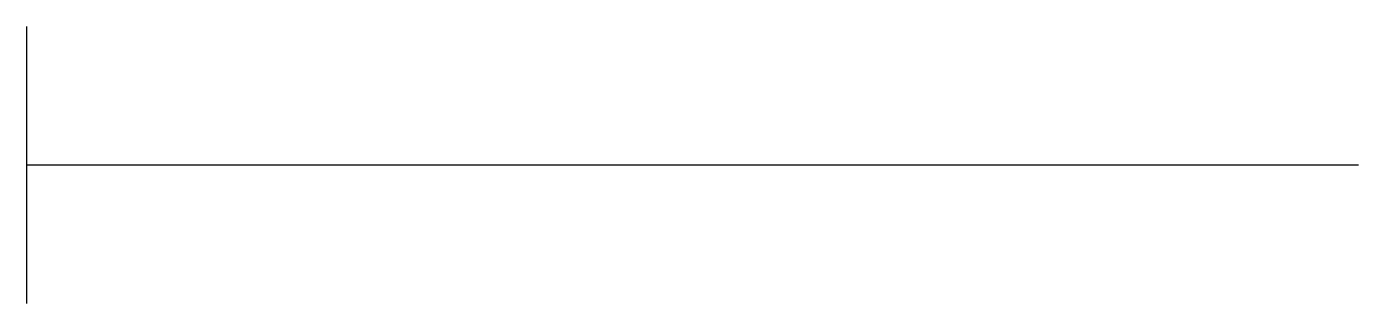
# Model space of a CAD drawing. Header units: metres. Extents: x 23176 to 25607, y -114897 to -114392.
import ezdxf

# ---------------------------------------------------------------- set-up
doc = ezdxf.new("R2010")
doc.units = ezdxf.units.M
doc.layers.add('DET1', color=1, linetype='Continuous')
doc.layers.add('G', color=3, linetype='Continuous')

msp = doc.modelspace()

# ---------------------------------------------------------------- linework, layer by layer
at = {"layer": 'DET1'}
msp.add_line((23176.14, -114391.58), (23176.14, -114897.05), dxfattribs=at)
at = {"layer": 'G'}
msp.add_line((23176.14, -114644.31), (25606.97, -114644.31), dxfattribs=at)

doc.saveas('drawing.dxf')
